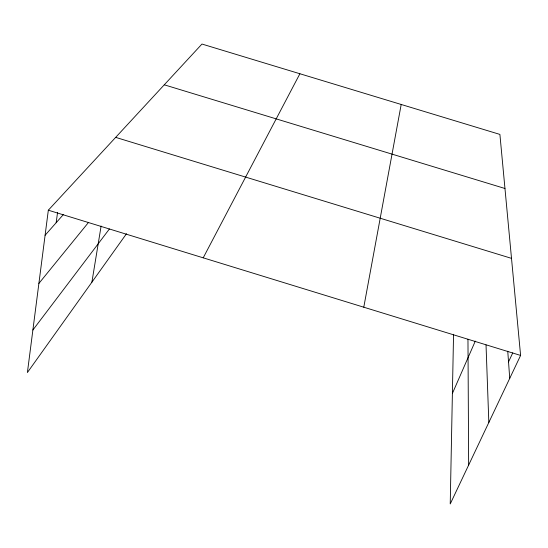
<?xml version="1.0" encoding="UTF-8"?>
<svg xmlns="http://www.w3.org/2000/svg" width="548" height="548" viewBox="0 0 548 548"><rect width="100%" height="100%" fill="white"/><g stroke="black" fill="none" stroke-linecap="round" stroke-linejoin="round"><path stroke-width="0.82" d="M453.552 334.294L450.23 503.955L520.6 355.426L499.899 134.411L201.965 44.046L48.327 210.206L27.4 372.537L126.485 233.729M56.177 222.714L57.547 212.535M91.893 282.193L101.113 226.05M363.783 307.209L401.198 104.476M452.395 393.457L475.301 341.103M508.53 361.892L512.757 352.857M203.212 257.834L299.9 73.747M32.88 330.019L109.415 228.968M38.887 283.432L88.338 222.639M45.094 235.263L63.369 214.563M164.27 84.81L504.968 188.498M115.669 137.37L511.51 258.361M48.327 210.206L520.6 355.426M507.756 351.206L509.729 378.373M486.028 344.925L488.837 422.46M467.965 339.219L468.65 465.074"/></g></svg>
